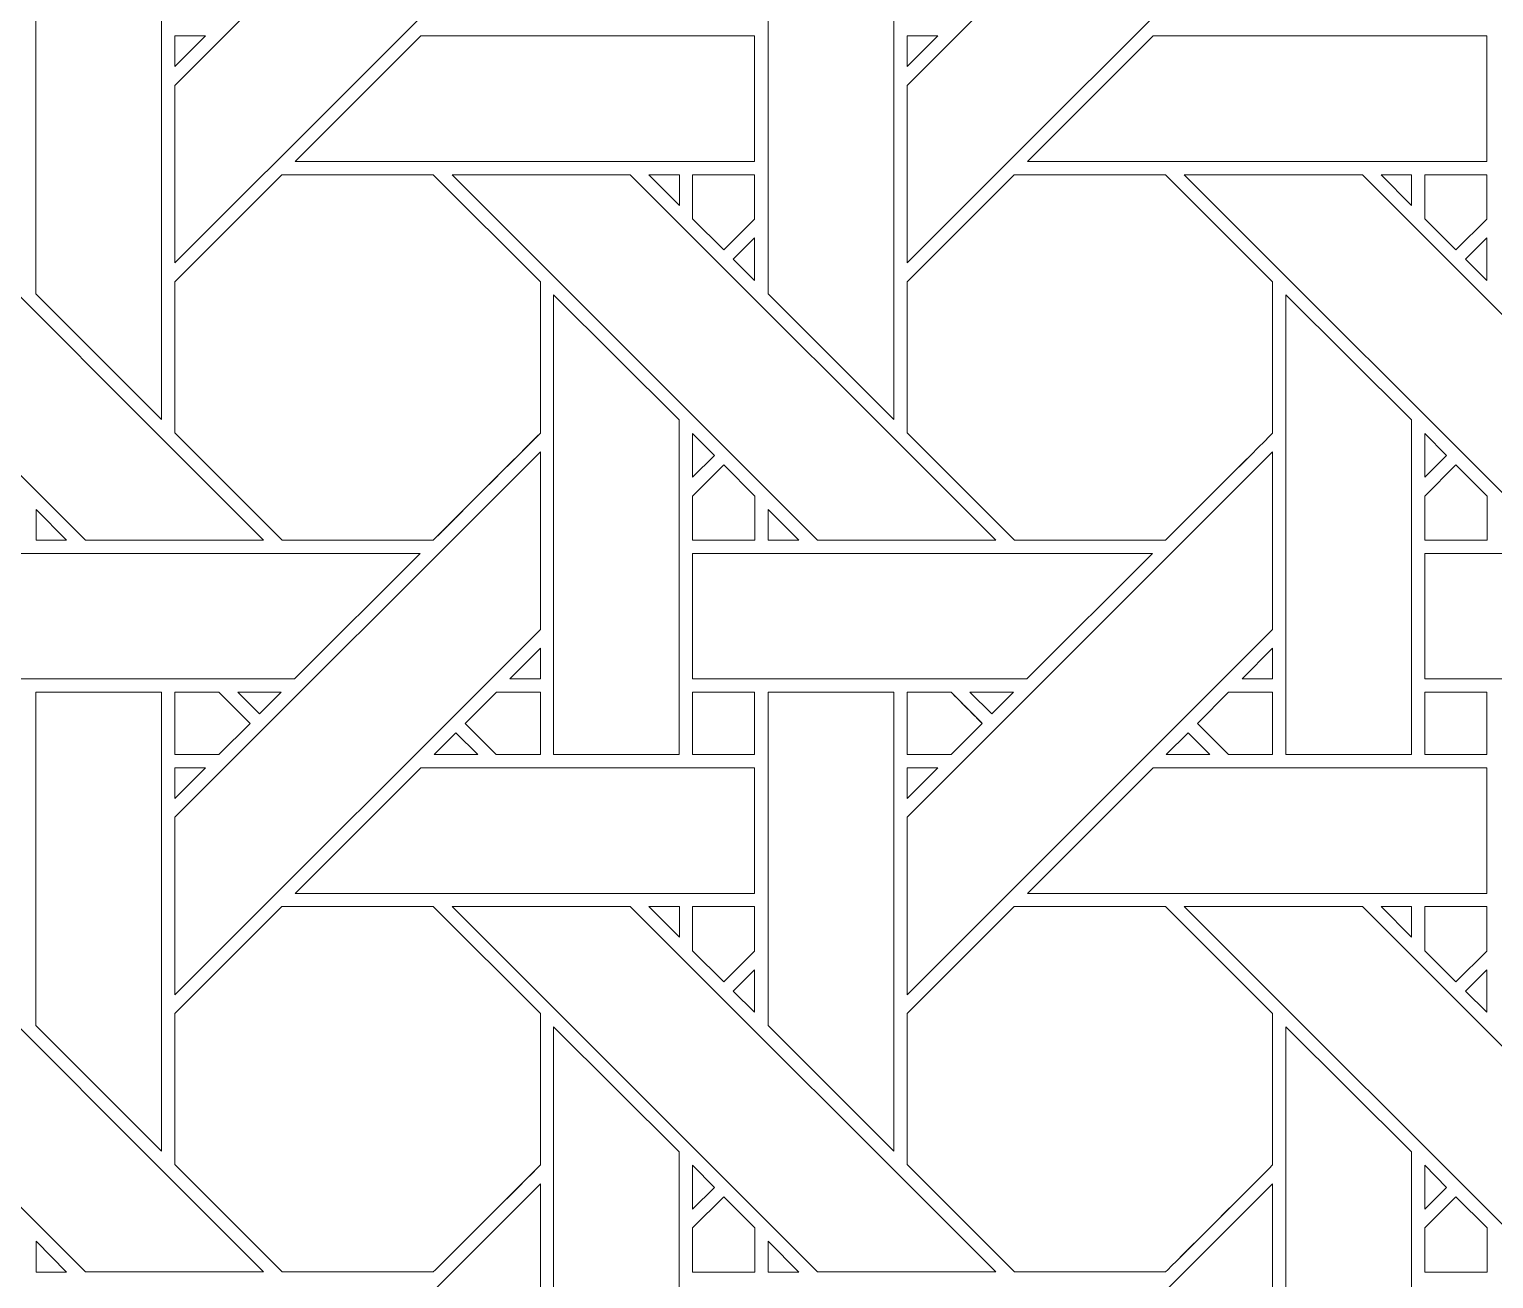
# Model space of a CAD drawing. Header units: inches. Extents: x 4.9 to 19.9, y 3.1 to 15.1.
# Drawn here: x 6.739 to 8.637, y 7.426 to 9.046 of the extents above; entities that cross this region are included whole.
import ezdxf

# ---------------------------------------------------------------- set-up
doc = ezdxf.new("R2010")
doc.units = ezdxf.units.IN
doc.header["$MEASUREMENT"] = 0
doc.layers.add('Design', color=7, linetype='Continuous', lineweight=0)

msp = doc.modelspace()

# ---------------------------------------------------------------- linework, layer by layer
at = {"layer": 'Design'}
for points, knots in [([(4.8829, 15.0948), (4.8829, 15.0948), (4.8829, 3.0948), (4.8829, 3.0948), (4.8829, 3.0948), (19.8829, 3.0948), (19.8829, 3.0948), (19.8829, 3.0948), (19.8829, 15.0948), (19.8829, 15.0948), (19.8829, 15.0948), (4.8829, 15.0948), (4.8829, 15.0948)], [0, 0, 0, 0, 1, 1, 1, 2, 2, 2, 3, 3, 3, 4, 4, 4, 4]), ([(5.4052, 14.5679), (5.4052, 14.5679), (5.4052, 3.6216), (5.4052, 3.6216), (5.4052, 3.6216), (19.3605, 3.6216), (19.3605, 3.6216), (19.3605, 3.6216), (19.3605, 14.5679), (19.3605, 14.5679), (19.3605, 14.5679), (5.4052, 14.5679), (5.4052, 14.5679)], [0, 0, 0, 0, 1, 1, 1, 2, 2, 2, 3, 3, 3, 4, 4, 4, 4]), ([(6.928, 8.9731), (6.928, 8.9731), (7.4017, 9.4467), (7.4017, 9.4467), (7.4017, 9.4467), (7.4017, 9.2166), (7.4017, 9.2166), (7.4017, 9.2166), (6.928, 8.743), (6.928, 8.743), (6.928, 8.743), (6.928, 8.9731), (6.928, 8.9731)], [0, 0, 0, 0, 1, 1, 1, 2, 2, 2, 3, 3, 3, 4, 4, 4, 4]), ([(7.8768, 8.9731), (7.8768, 8.9731), (8.3504, 9.4467), (8.3504, 9.4467), (8.3504, 9.4467), (8.3504, 9.2166), (8.3504, 9.2166), (8.3504, 9.2166), (7.8768, 8.743), (7.8768, 8.743), (7.8768, 8.743), (7.8768, 8.9731), (7.8768, 8.9731)], [0, 0, 0, 0, 1, 1, 1, 2, 2, 2, 3, 3, 3, 4, 4, 4, 4]), ([(6.9109, 9.1352), (6.9109, 9.1352), (6.9109, 8.5401), (6.9109, 8.5401), (6.9109, 8.5401), (6.748, 8.703), (6.748, 8.703), (6.748, 8.703), (6.748, 9.1352), (6.748, 9.1352), (6.748, 9.1352), (6.9109, 9.1352), (6.9109, 9.1352)], [0, 0, 0, 0, 1, 1, 1, 2, 2, 2, 3, 3, 3, 4, 4, 4, 4]), ([(7.8596, 9.1352), (7.8596, 9.1352), (7.8596, 8.5401), (7.8596, 8.5401), (7.8596, 8.5401), (7.6967, 8.703), (7.6967, 8.703), (7.6967, 8.703), (7.6967, 9.1352), (7.6967, 9.1352), (7.6967, 9.1352), (7.8596, 9.1352), (7.8596, 9.1352)], [0, 0, 0, 0, 1, 1, 1, 2, 2, 2, 3, 3, 3, 4, 4, 4, 4]), ([(6.9679, 9.0373), (6.9679, 9.0373), (6.928, 8.9974), (6.928, 8.9974), (6.928, 8.9974), (6.928, 9.0373), (6.928, 9.0373), (6.928, 9.0373), (6.9679, 9.0373), (6.9679, 9.0373)], [0, 0, 0, 0, 1, 1, 1, 2, 2, 2, 3, 3, 3, 3]), ([(7.2467, 9.0373), (7.2467, 9.0373), (7.6792, 9.0373), (7.6792, 9.0373), (7.6792, 9.0373), (7.6792, 8.8745), (7.6792, 8.8745), (7.6792, 8.8745), (7.0839, 8.8745), (7.0839, 8.8745), (7.0839, 8.8745), (7.2467, 9.0373), (7.2467, 9.0373)], [0, 0, 0, 0, 1, 1, 1, 2, 2, 2, 3, 3, 3, 4, 4, 4, 4]), ([(7.9166, 9.0373), (7.9166, 9.0373), (7.8768, 8.9975), (7.8768, 8.9975), (7.8768, 8.9975), (7.8768, 9.0373), (7.8768, 9.0373), (7.8768, 9.0373), (7.9166, 9.0373), (7.9166, 9.0373)], [0, 0, 0, 0, 1, 1, 1, 2, 2, 2, 3, 3, 3, 3]), ([(8.1954, 9.0373), (8.1954, 9.0373), (8.6279, 9.0373), (8.6279, 9.0373), (8.6279, 9.0373), (8.6279, 8.8745), (8.6279, 8.8745), (8.6279, 8.8745), (8.0326, 8.8745), (8.0326, 8.8745), (8.0326, 8.8745), (8.1954, 9.0373), (8.1954, 9.0373)], [0, 0, 0, 0, 1, 1, 1, 2, 2, 2, 3, 3, 3, 4, 4, 4, 4]), ([(6.5694, 8.8573), (6.5694, 8.8573), (7.043, 8.3837), (7.043, 8.3837), (7.043, 8.3837), (6.812, 8.3837), (6.812, 8.3837), (6.812, 8.3837), (6.3385, 8.8573), (6.3385, 8.8573), (6.3385, 8.8573), (6.5694, 8.8573), (6.5694, 8.8573)], [0, 0, 0, 0, 1, 1, 1, 2, 2, 2, 3, 3, 3, 4, 4, 4, 4]), ([(7.0667, 8.8573), (7.0667, 8.8573), (7.2629, 8.8573), (7.2629, 8.8573), (7.2629, 8.8573), (7.4016, 8.7186), (7.4016, 8.7186), (7.4016, 8.7186), (7.4016, 8.5224), (7.4016, 8.5224), (7.3838, 8.5044), (7.2719, 8.3927), (7.2629, 8.3837), (7.2629, 8.3837), (7.0672, 8.3837), (7.0672, 8.3837), (7.0672, 8.3837), (6.928, 8.5229), (6.928, 8.5229), (6.928, 8.5229), (6.928, 8.7186), (6.928, 8.7186), (6.928, 8.7186), (7.0667, 8.8573), (7.0667, 8.8573)], [0, 0, 0, 0, 1, 1, 1, 2, 2, 2, 3, 3, 3, 4, 4, 4, 5, 5, 5, 6, 6, 6, 7, 7, 7, 8, 8, 8, 8]), ([(6.928, 8.7186), (6.928, 8.7186), (7.0667, 8.8573), (7.0667, 8.8573), (7.0667, 8.8573), (7.2629, 8.8573), (7.2629, 8.8573), (7.2629, 8.8573), (7.4016, 8.7186), (7.4016, 8.7186), (7.4016, 8.7186), (7.4016, 8.5224), (7.4016, 8.5224), (7.3843, 8.5049), (7.2723, 8.3931), (7.2629, 8.3837), (7.2629, 8.3837), (7.0672, 8.3837), (7.0672, 8.3837), (7.0672, 8.3837), (6.928, 8.5229), (6.928, 8.5229), (6.928, 8.5229), (6.928, 8.7186), (6.928, 8.7186)], [0, 0, 0, 0, 1, 1, 1, 2, 2, 2, 3, 3, 3, 4, 4, 4, 5, 5, 5, 6, 6, 6, 7, 7, 7, 8, 8, 8, 8]), ([(7.5181, 8.8573), (7.5181, 8.8573), (7.9918, 8.3837), (7.9918, 8.3837), (7.9918, 8.3837), (7.7607, 8.3837), (7.7607, 8.3837), (7.7607, 8.3837), (7.2872, 8.8573), (7.2872, 8.8573), (7.2872, 8.8573), (7.5181, 8.8573), (7.5181, 8.8573)], [0, 0, 0, 0, 1, 1, 1, 2, 2, 2, 3, 3, 3, 4, 4, 4, 4]), ([(7.5817, 8.8573), (7.5817, 8.8573), (7.5817, 8.8175), (7.5817, 8.8175), (7.5817, 8.8175), (7.5422, 8.8573), (7.5422, 8.8573), (7.5422, 8.8573), (7.5817, 8.8573), (7.5817, 8.8573)], [0, 0, 0, 0, 1, 1, 1, 2, 2, 2, 3, 3, 3, 3]), ([(7.6791, 8.8573), (7.6791, 8.8573), (7.6791, 8.7997), (7.6791, 8.7997), (7.6791, 8.7997), (7.6392, 8.7598), (7.6392, 8.7598), (7.6392, 8.7598), (7.5988, 8.8001), (7.5988, 8.8001), (7.5988, 8.8001), (7.5988, 8.8573), (7.5988, 8.8573), (7.5988, 8.8573), (7.6791, 8.8573), (7.6791, 8.8573)], [0, 0, 0, 0, 1, 1, 1, 2, 2, 2, 3, 3, 3, 4, 4, 4, 5, 5, 5, 5]), ([(7.6392, 8.7598), (7.6392, 8.7598), (7.5988, 8.8001), (7.5988, 8.8001), (7.5988, 8.8001), (7.5988, 8.8573), (7.5988, 8.8573), (7.5988, 8.8573), (7.6791, 8.8573), (7.6791, 8.8573), (7.6791, 8.8573), (7.6791, 8.7997), (7.6791, 8.7997), (7.6791, 8.7997), (7.6392, 8.7598), (7.6392, 8.7598)], [0, 0, 0, 0, 1, 1, 1, 2, 2, 2, 3, 3, 3, 4, 4, 4, 5, 5, 5, 5]), ([(8.0154, 8.8573), (8.0154, 8.8573), (8.2116, 8.8573), (8.2116, 8.8573), (8.2116, 8.8573), (8.3504, 8.7186), (8.3504, 8.7186), (8.3504, 8.7186), (8.3504, 8.5224), (8.3504, 8.5224), (8.3326, 8.5044), (8.2207, 8.3927), (8.2117, 8.3837), (8.2117, 8.3837), (8.016, 8.3837), (8.016, 8.3837), (8.016, 8.3837), (7.8767, 8.5229), (7.8767, 8.5229), (7.8767, 8.5229), (7.8767, 8.7186), (7.8767, 8.7186), (7.8767, 8.7186), (8.0154, 8.8573), (8.0154, 8.8573)], [0, 0, 0, 0, 1, 1, 1, 2, 2, 2, 3, 3, 3, 4, 4, 4, 5, 5, 5, 6, 6, 6, 7, 7, 7, 8, 8, 8, 8]), ([(7.8767, 8.7186), (7.8767, 8.7186), (8.0154, 8.8573), (8.0154, 8.8573), (8.0154, 8.8573), (8.2116, 8.8573), (8.2116, 8.8573), (8.2116, 8.8573), (8.3504, 8.7186), (8.3504, 8.7186), (8.3504, 8.7186), (8.3504, 8.5224), (8.3504, 8.5224), (8.3324, 8.5042), (8.2205, 8.3925), (8.2117, 8.3837), (8.2117, 8.3837), (8.016, 8.3837), (8.016, 8.3837), (8.016, 8.3837), (7.8767, 8.5229), (7.8767, 8.5229), (7.8767, 8.5229), (7.8767, 8.7186), (7.8767, 8.7186)], [0, 0, 0, 0, 1, 1, 1, 2, 2, 2, 3, 3, 3, 4, 4, 4, 5, 5, 5, 6, 6, 6, 7, 7, 7, 8, 8, 8, 8]), ([(8.4669, 8.8573), (8.4669, 8.8573), (8.9405, 8.3837), (8.9405, 8.3837), (8.9405, 8.3837), (8.7095, 8.3837), (8.7095, 8.3837), (8.7095, 8.3837), (8.2359, 8.8573), (8.2359, 8.8573), (8.2359, 8.8573), (8.4669, 8.8573), (8.4669, 8.8573)], [0, 0, 0, 0, 1, 1, 1, 2, 2, 2, 3, 3, 3, 4, 4, 4, 4]), ([(8.5304, 8.8573), (8.5304, 8.8573), (8.5304, 8.8175), (8.5304, 8.8175), (8.5304, 8.8175), (8.491, 8.8573), (8.491, 8.8573), (8.491, 8.8573), (8.5304, 8.8573), (8.5304, 8.8573)], [0, 0, 0, 0, 1, 1, 1, 2, 2, 2, 3, 3, 3, 3]), ([(8.6278, 8.8573), (8.6278, 8.8573), (8.6278, 8.7997), (8.6278, 8.7997), (8.6278, 8.7997), (8.5879, 8.7598), (8.5879, 8.7598), (8.5879, 8.7598), (8.5476, 8.8001), (8.5476, 8.8001), (8.5476, 8.8001), (8.5476, 8.8573), (8.5476, 8.8573), (8.5476, 8.8573), (8.6278, 8.8573), (8.6278, 8.8573)], [0, 0, 0, 0, 1, 1, 1, 2, 2, 2, 3, 3, 3, 4, 4, 4, 5, 5, 5, 5]), ([(8.5879, 8.7598), (8.5879, 8.7598), (8.5476, 8.8001), (8.5476, 8.8001), (8.5476, 8.8001), (8.5476, 8.8573), (8.5476, 8.8573), (8.5476, 8.8573), (8.6278, 8.8573), (8.6278, 8.8573), (8.6278, 8.8573), (8.6278, 8.7997), (8.6278, 8.7997), (8.6278, 8.7997), (8.5879, 8.7598), (8.5879, 8.7598)], [0, 0, 0, 0, 1, 1, 1, 2, 2, 2, 3, 3, 3, 4, 4, 4, 5, 5, 5, 5]), ([(7.6792, 8.7755), (7.6792, 8.7755), (7.6792, 8.7203), (7.6792, 8.7203), (7.6792, 8.7203), (7.6514, 8.7477), (7.6514, 8.7477), (7.6514, 8.7477), (7.6792, 8.7755), (7.6792, 8.7755)], [0, 0, 0, 0, 1, 1, 1, 2, 2, 2, 3, 3, 3, 3]), ([(8.6279, 8.7755), (8.6279, 8.7755), (8.6279, 8.7203), (8.6279, 8.7203), (8.6279, 8.7203), (8.6001, 8.7477), (8.6001, 8.7477), (8.6001, 8.7477), (8.6279, 8.7755), (8.6279, 8.7755)], [0, 0, 0, 0, 1, 1, 1, 2, 2, 2, 3, 3, 3, 3]), ([(7.5816, 8.5394), (7.5816, 8.5394), (7.5816, 8.1057), (7.5816, 8.1057), (7.5816, 8.1057), (7.4188, 8.1057), (7.4188, 8.1057), (7.4188, 8.1057), (7.4188, 8.7015), (7.4188, 8.7015), (7.4188, 8.7015), (7.5816, 8.5394), (7.5816, 8.5394)], [0, 0, 0, 0, 1, 1, 1, 2, 2, 2, 3, 3, 3, 4, 4, 4, 4]), ([(8.5303, 8.5394), (8.5303, 8.5394), (8.5303, 8.1057), (8.5303, 8.1057), (8.5303, 8.1057), (8.3676, 8.1057), (8.3676, 8.1057), (8.3676, 8.1057), (8.3676, 8.7015), (8.3676, 8.7015), (8.3676, 8.7015), (8.5303, 8.5394), (8.5303, 8.5394)], [0, 0, 0, 0, 1, 1, 1, 2, 2, 2, 3, 3, 3, 4, 4, 4, 4]), ([(7.5989, 8.4651), (7.5989, 8.4651), (7.5989, 8.5219), (7.5989, 8.5219), (7.5989, 8.5219), (7.6271, 8.4933), (7.6271, 8.4933), (7.6271, 8.4933), (7.5989, 8.4651), (7.5989, 8.4651)], [0, 0, 0, 0, 1, 1, 1, 2, 2, 2, 3, 3, 3, 3]), ([(8.5476, 8.4651), (8.5476, 8.4651), (8.5476, 8.5219), (8.5476, 8.5219), (8.5476, 8.5219), (8.5758, 8.4933), (8.5758, 8.4933), (8.5758, 8.4933), (8.5476, 8.4651), (8.5476, 8.4651)], [0, 0, 0, 0, 1, 1, 1, 2, 2, 2, 3, 3, 3, 3]), ([(6.928, 8.0244), (6.928, 8.0244), (7.4017, 8.498), (7.4017, 8.498), (7.4017, 8.498), (7.4017, 8.2679), (7.4017, 8.2679), (7.4017, 8.2679), (6.928, 7.7943), (6.928, 7.7943), (6.928, 7.7943), (6.928, 8.0244), (6.928, 8.0244)], [0, 0, 0, 0, 1, 1, 1, 2, 2, 2, 3, 3, 3, 4, 4, 4, 4]), ([(7.8768, 8.0244), (7.8768, 8.0244), (8.3504, 8.498), (8.3504, 8.498), (8.3504, 8.498), (8.3504, 8.2679), (8.3504, 8.2679), (8.3504, 8.2679), (7.8768, 7.7943), (7.8768, 7.7943), (7.8768, 7.7943), (7.8768, 8.0244), (7.8768, 8.0244)], [0, 0, 0, 0, 1, 1, 1, 2, 2, 2, 3, 3, 3, 4, 4, 4, 4]), ([(7.5989, 8.3834), (7.5989, 8.3834), (7.5989, 8.4407), (7.5989, 8.4407), (7.5989, 8.4407), (7.6392, 8.4811), (7.6392, 8.4811), (7.6392, 8.4811), (7.6795, 8.4407), (7.6795, 8.4407), (7.6795, 8.4407), (7.6795, 8.3834), (7.6795, 8.3834), (7.6795, 8.3834), (7.5989, 8.3834), (7.5989, 8.3834)], [0, 0, 0, 0, 1, 1, 1, 2, 2, 2, 3, 3, 3, 4, 4, 4, 5, 5, 5, 5]), ([(7.6392, 8.4811), (7.6392, 8.4811), (7.6795, 8.4407), (7.6795, 8.4407), (7.6795, 8.4407), (7.6795, 8.3834), (7.6795, 8.3834), (7.6795, 8.3834), (7.5989, 8.3834), (7.5989, 8.3834), (7.5989, 8.3834), (7.5989, 8.4407), (7.5989, 8.4407), (7.5989, 8.4407), (7.6392, 8.4811), (7.6392, 8.4811)], [0, 0, 0, 0, 1, 1, 1, 2, 2, 2, 3, 3, 3, 4, 4, 4, 5, 5, 5, 5]), ([(8.5476, 8.3834), (8.5476, 8.3834), (8.5476, 8.4407), (8.5476, 8.4407), (8.5476, 8.4407), (8.5879, 8.4811), (8.5879, 8.4811), (8.5879, 8.4811), (8.6282, 8.4407), (8.6282, 8.4407), (8.6282, 8.4407), (8.6282, 8.3834), (8.6282, 8.3834), (8.6282, 8.3834), (8.5476, 8.3834), (8.5476, 8.3834)], [0, 0, 0, 0, 1, 1, 1, 2, 2, 2, 3, 3, 3, 4, 4, 4, 5, 5, 5, 5]), ([(8.5879, 8.4811), (8.5879, 8.4811), (8.6282, 8.4407), (8.6282, 8.4407), (8.6282, 8.4407), (8.6282, 8.3834), (8.6282, 8.3834), (8.6282, 8.3834), (8.5476, 8.3834), (8.5476, 8.3834), (8.5476, 8.3834), (8.5476, 8.4407), (8.5476, 8.4407), (8.5476, 8.4407), (8.5879, 8.4811), (8.5879, 8.4811)], [0, 0, 0, 0, 1, 1, 1, 2, 2, 2, 3, 3, 3, 4, 4, 4, 5, 5, 5, 5]), ([(6.7481, 8.3837), (6.7481, 8.3837), (6.7481, 8.4235), (6.7481, 8.4235), (6.7481, 8.4235), (6.7878, 8.3837), (6.7878, 8.3837), (6.7878, 8.3837), (6.7481, 8.3837), (6.7481, 8.3837)], [0, 0, 0, 0, 1, 1, 1, 2, 2, 2, 3, 3, 3, 3]), ([(7.6968, 8.3837), (7.6968, 8.3837), (7.6968, 8.4235), (7.6968, 8.4235), (7.6968, 8.4235), (7.7365, 8.3837), (7.7365, 8.3837), (7.7365, 8.3837), (7.6968, 8.3837), (7.6968, 8.3837)], [0, 0, 0, 0, 1, 1, 1, 2, 2, 2, 3, 3, 3, 3]), ([(6.6502, 8.2037), (6.6502, 8.2037), (6.6502, 8.3664), (6.6502, 8.3664), (6.6502, 8.3664), (7.2459, 8.3664), (7.2459, 8.3664), (7.2459, 8.3664), (7.0832, 8.2037), (7.0832, 8.2037), (7.0832, 8.2037), (6.6502, 8.2037), (6.6502, 8.2037)], [0, 0, 0, 0, 1, 1, 1, 2, 2, 2, 3, 3, 3, 4, 4, 4, 4]), ([(7.5989, 8.2037), (7.5989, 8.2037), (7.5989, 8.3664), (7.5989, 8.3664), (7.5989, 8.3664), (8.1946, 8.3664), (8.1946, 8.3664), (8.1946, 8.3664), (8.0319, 8.2037), (8.0319, 8.2037), (8.0319, 8.2037), (7.5989, 8.2037), (7.5989, 8.2037)], [0, 0, 0, 0, 1, 1, 1, 2, 2, 2, 3, 3, 3, 4, 4, 4, 4]), ([(8.5476, 8.2037), (8.5476, 8.2037), (8.5476, 8.3664), (8.5476, 8.3664), (8.5476, 8.3664), (9.1433, 8.3664), (9.1433, 8.3664), (9.1433, 8.3664), (8.9806, 8.2037), (8.9806, 8.2037), (8.9806, 8.2037), (8.5476, 8.2037), (8.5476, 8.2037)], [0, 0, 0, 0, 1, 1, 1, 2, 2, 2, 3, 3, 3, 4, 4, 4, 4]), ([(7.3619, 8.2038), (7.3619, 8.2038), (7.4017, 8.2435), (7.4017, 8.2435), (7.4017, 8.2435), (7.4017, 8.2038), (7.4017, 8.2038), (7.4017, 8.2038), (7.3619, 8.2038), (7.3619, 8.2038)], [0, 0, 0, 0, 1, 1, 1, 2, 2, 2, 3, 3, 3, 3]), ([(8.3107, 8.2038), (8.3107, 8.2038), (8.3504, 8.2435), (8.3504, 8.2435), (8.3504, 8.2435), (8.3504, 8.2038), (8.3504, 8.2038), (8.3504, 8.2038), (8.3107, 8.2038), (8.3107, 8.2038)], [0, 0, 0, 0, 1, 1, 1, 2, 2, 2, 3, 3, 3, 3]), ([(6.9109, 8.1865), (6.9109, 8.1865), (6.9109, 7.5914), (6.9109, 7.5914), (6.9109, 7.5914), (6.748, 7.7543), (6.748, 7.7543), (6.748, 7.7543), (6.748, 8.1865), (6.748, 8.1865), (6.748, 8.1865), (6.9109, 8.1865), (6.9109, 8.1865)], [0, 0, 0, 0, 1, 1, 1, 2, 2, 2, 3, 3, 3, 4, 4, 4, 4]), ([(6.985, 8.1865), (6.9902, 8.1813), (7.021, 8.1505), (7.0254, 8.1461), (7.0254, 8.1461), (6.985, 8.1057), (6.985, 8.1057), (6.985, 8.1057), (6.928, 8.1057), (6.928, 8.1057), (6.928, 8.1057), (6.928, 8.1865), (6.928, 8.1865), (6.928, 8.1865), (6.985, 8.1865), (6.985, 8.1865)], [0, 0, 0, 0, 1, 1, 1, 2, 2, 2, 3, 3, 3, 4, 4, 4, 5, 5, 5, 5]), ([(7.011, 8.1605), (7.011, 8.1605), (7.0254, 8.1461), (7.0254, 8.1461), (7.0254, 8.1461), (6.985, 8.1057), (6.985, 8.1057), (6.985, 8.1057), (6.928, 8.1057), (6.928, 8.1057), (6.928, 8.1057), (6.928, 8.1865), (6.928, 8.1865), (6.928, 8.1865), (6.985, 8.1865), (6.985, 8.1865), (6.9907, 8.1809), (7.0014, 8.1702), (7.011, 8.1605)], [0, 0, 0, 0, 1, 1, 1, 2, 2, 2, 3, 3, 3, 4, 4, 4, 5, 5, 5, 6, 6, 6, 6]), ([(7.0095, 8.1865), (7.0095, 8.1865), (7.0659, 8.1865), (7.0659, 8.1865), (7.0659, 8.1865), (7.0376, 8.1583), (7.0376, 8.1583), (7.0376, 8.1583), (7.0095, 8.1865), (7.0095, 8.1865)], [0, 0, 0, 0, 1, 1, 1, 2, 2, 2, 3, 3, 3, 3]), ([(7.3445, 8.1057), (7.3445, 8.1057), (7.3042, 8.1461), (7.3042, 8.1461), (7.3042, 8.1461), (7.3446, 8.1865), (7.3446, 8.1865), (7.3446, 8.1865), (7.4017, 8.1865), (7.4017, 8.1865), (7.4017, 8.1865), (7.4017, 8.1057), (7.4017, 8.1057), (7.4017, 8.1057), (7.3445, 8.1057), (7.3445, 8.1057)], [0, 0, 0, 0, 1, 1, 1, 2, 2, 2, 3, 3, 3, 4, 4, 4, 5, 5, 5, 5]), ([(7.3042, 8.1461), (7.3042, 8.1461), (7.3446, 8.1865), (7.3446, 8.1865), (7.3446, 8.1865), (7.4017, 8.1865), (7.4017, 8.1865), (7.4017, 8.1865), (7.4017, 8.1057), (7.4017, 8.1057), (7.4017, 8.1057), (7.3445, 8.1057), (7.3445, 8.1057), (7.3445, 8.1057), (7.3042, 8.1461), (7.3042, 8.1461)], [0, 0, 0, 0, 1, 1, 1, 2, 2, 2, 3, 3, 3, 4, 4, 4, 5, 5, 5, 5]), ([(7.5989, 8.1057), (7.5989, 8.1057), (7.5989, 8.1865), (7.5989, 8.1865), (7.5989, 8.1865), (7.6791, 8.1865), (7.6791, 8.1865), (7.6791, 8.1865), (7.6791, 8.1057), (7.6791, 8.1057), (7.6791, 8.1057), (7.5989, 8.1057), (7.5989, 8.1057)], [0, 0, 0, 0, 1, 1, 1, 2, 2, 2, 3, 3, 3, 4, 4, 4, 4]), ([(7.5989, 8.1865), (7.5989, 8.1865), (7.6791, 8.1865), (7.6791, 8.1865), (7.6791, 8.1865), (7.6791, 8.1057), (7.6791, 8.1057), (7.6791, 8.1057), (7.5989, 8.1057), (7.5989, 8.1057), (7.5989, 8.1057), (7.5989, 8.1865), (7.5989, 8.1865)], [0, 0, 0, 0, 1, 1, 1, 2, 2, 2, 3, 3, 3, 4, 4, 4, 4]), ([(7.8596, 8.1865), (7.8596, 8.1865), (7.8596, 7.5914), (7.8596, 7.5914), (7.8596, 7.5914), (7.6967, 7.7543), (7.6967, 7.7543), (7.6967, 7.7543), (7.6967, 8.1865), (7.6967, 8.1865), (7.6967, 8.1865), (7.8596, 8.1865), (7.8596, 8.1865)], [0, 0, 0, 0, 1, 1, 1, 2, 2, 2, 3, 3, 3, 4, 4, 4, 4]), ([(7.9338, 8.1865), (7.9389, 8.1813), (7.9697, 8.1505), (7.9741, 8.1461), (7.9741, 8.1461), (7.9337, 8.1057), (7.9337, 8.1057), (7.9337, 8.1057), (7.8767, 8.1057), (7.8767, 8.1057), (7.8767, 8.1057), (7.8767, 8.1865), (7.8767, 8.1865), (7.8767, 8.1865), (7.9338, 8.1865), (7.9338, 8.1865)], [0, 0, 0, 0, 1, 1, 1, 2, 2, 2, 3, 3, 3, 4, 4, 4, 5, 5, 5, 5]), ([(7.959, 8.1613), (7.959, 8.1613), (7.9741, 8.1461), (7.9741, 8.1461), (7.9741, 8.1461), (7.9337, 8.1057), (7.9337, 8.1057), (7.9337, 8.1057), (7.8767, 8.1057), (7.8767, 8.1057), (7.8767, 8.1057), (7.8767, 8.1865), (7.8767, 8.1865), (7.8767, 8.1865), (7.9338, 8.1865), (7.9338, 8.1865), (7.9393, 8.181), (7.9495, 8.1708), (7.959, 8.1613)], [0, 0, 0, 0, 1, 1, 1, 2, 2, 2, 3, 3, 3, 4, 4, 4, 5, 5, 5, 6, 6, 6, 6]), ([(7.9582, 8.1865), (7.9582, 8.1865), (8.0147, 8.1865), (8.0147, 8.1865), (8.0147, 8.1865), (7.9864, 8.1583), (7.9864, 8.1583), (7.9864, 8.1583), (7.9582, 8.1865), (7.9582, 8.1865)], [0, 0, 0, 0, 1, 1, 1, 2, 2, 2, 3, 3, 3, 3]), ([(8.3504, 8.1865), (8.3504, 8.1865), (8.3504, 8.1057), (8.3504, 8.1057), (8.3504, 8.1057), (8.2933, 8.1057), (8.2933, 8.1057), (8.2933, 8.1057), (8.2529, 8.1461), (8.2529, 8.1461), (8.2529, 8.1461), (8.2933, 8.1865), (8.2933, 8.1865), (8.2933, 8.1865), (8.3504, 8.1865), (8.3504, 8.1865)], [0, 0, 0, 0, 1, 1, 1, 2, 2, 2, 3, 3, 3, 4, 4, 4, 5, 5, 5, 5]), ([(8.2529, 8.1461), (8.2529, 8.1461), (8.2933, 8.1865), (8.2933, 8.1865), (8.2933, 8.1865), (8.3504, 8.1865), (8.3504, 8.1865), (8.3504, 8.1865), (8.3504, 8.1057), (8.3504, 8.1057), (8.3504, 8.1057), (8.2933, 8.1057), (8.2933, 8.1057), (8.2933, 8.1057), (8.2529, 8.1461), (8.2529, 8.1461)], [0, 0, 0, 0, 1, 1, 1, 2, 2, 2, 3, 3, 3, 4, 4, 4, 5, 5, 5, 5]), ([(8.6278, 8.1057), (8.6278, 8.1057), (8.5476, 8.1057), (8.5476, 8.1057), (8.5476, 8.1057), (8.5476, 8.1865), (8.5476, 8.1865), (8.5476, 8.1865), (8.6278, 8.1865), (8.6278, 8.1865), (8.6278, 8.1865), (8.6278, 8.1057), (8.6278, 8.1057)], [0, 0, 0, 0, 1, 1, 1, 2, 2, 2, 3, 3, 3, 4, 4, 4, 4]), ([(8.5476, 8.1865), (8.5476, 8.1865), (8.6278, 8.1865), (8.6278, 8.1865), (8.6278, 8.1865), (8.6278, 8.1057), (8.6278, 8.1057), (8.6278, 8.1057), (8.5476, 8.1057), (8.5476, 8.1057), (8.5476, 8.1057), (8.5476, 8.1865), (8.5476, 8.1865)], [0, 0, 0, 0, 1, 1, 1, 2, 2, 2, 3, 3, 3, 4, 4, 4, 4]), ([(7.3204, 8.1057), (7.3204, 8.1057), (7.2639, 8.1057), (7.2639, 8.1057), (7.2639, 8.1057), (7.2921, 8.1339), (7.2921, 8.1339), (7.2921, 8.1339), (7.3204, 8.1057), (7.3204, 8.1057)], [0, 0, 0, 0, 1, 1, 1, 2, 2, 2, 3, 3, 3, 3]), ([(8.2691, 8.1057), (8.2691, 8.1057), (8.2126, 8.1057), (8.2126, 8.1057), (8.2126, 8.1057), (8.2408, 8.1339), (8.2408, 8.1339), (8.2408, 8.1339), (8.2691, 8.1057), (8.2691, 8.1057)], [0, 0, 0, 0, 1, 1, 1, 2, 2, 2, 3, 3, 3, 3]), ([(6.9679, 8.0885), (6.9679, 8.0885), (6.928, 8.0487), (6.928, 8.0487), (6.928, 8.0487), (6.928, 8.0885), (6.928, 8.0885), (6.928, 8.0885), (6.9679, 8.0885), (6.9679, 8.0885)], [0, 0, 0, 0, 1, 1, 1, 2, 2, 2, 3, 3, 3, 3]), ([(7.2467, 8.0885), (7.2467, 8.0885), (7.6792, 8.0885), (7.6792, 8.0885), (7.6792, 8.0885), (7.6792, 7.9257), (7.6792, 7.9257), (7.6792, 7.9257), (7.0839, 7.9257), (7.0839, 7.9257), (7.0839, 7.9257), (7.2467, 8.0885), (7.2467, 8.0885)], [0, 0, 0, 0, 1, 1, 1, 2, 2, 2, 3, 3, 3, 4, 4, 4, 4]), ([(7.9166, 8.0885), (7.9166, 8.0885), (7.8768, 8.0487), (7.8768, 8.0487), (7.8768, 8.0487), (7.8768, 8.0885), (7.8768, 8.0885), (7.8768, 8.0885), (7.9166, 8.0885), (7.9166, 8.0885)], [0, 0, 0, 0, 1, 1, 1, 2, 2, 2, 3, 3, 3, 3]), ([(8.1954, 8.0885), (8.1954, 8.0885), (8.6279, 8.0885), (8.6279, 8.0885), (8.6279, 8.0885), (8.6279, 7.9257), (8.6279, 7.9257), (8.6279, 7.9257), (8.0326, 7.9257), (8.0326, 7.9257), (8.0326, 7.9257), (8.1954, 8.0885), (8.1954, 8.0885)], [0, 0, 0, 0, 1, 1, 1, 2, 2, 2, 3, 3, 3, 4, 4, 4, 4]), ([(6.5694, 7.9086), (6.5694, 7.9086), (7.043, 7.435), (7.043, 7.435), (7.043, 7.435), (6.812, 7.435), (6.812, 7.435), (6.812, 7.435), (6.3385, 7.9086), (6.3385, 7.9086), (6.3385, 7.9086), (6.5694, 7.9086), (6.5694, 7.9086)], [0, 0, 0, 0, 1, 1, 1, 2, 2, 2, 3, 3, 3, 4, 4, 4, 4]), ([(7.0667, 7.9086), (7.0667, 7.9086), (7.2629, 7.9086), (7.2629, 7.9086), (7.2629, 7.9086), (7.4016, 7.7699), (7.4016, 7.7699), (7.4016, 7.7699), (7.4016, 7.5737), (7.4016, 7.5737), (7.3838, 7.5557), (7.2719, 7.444), (7.2629, 7.435), (7.2629, 7.435), (7.0672, 7.435), (7.0672, 7.435), (7.0672, 7.435), (6.928, 7.5742), (6.928, 7.5742), (6.928, 7.5742), (6.928, 7.7699), (6.928, 7.7699), (6.928, 7.7699), (7.0667, 7.9086), (7.0667, 7.9086)], [0, 0, 0, 0, 1, 1, 1, 2, 2, 2, 3, 3, 3, 4, 4, 4, 5, 5, 5, 6, 6, 6, 7, 7, 7, 8, 8, 8, 8]), ([(6.928, 7.7699), (6.928, 7.7699), (7.0667, 7.9086), (7.0667, 7.9086), (7.0667, 7.9086), (7.2629, 7.9086), (7.2629, 7.9086), (7.2629, 7.9086), (7.4016, 7.7699), (7.4016, 7.7699), (7.4016, 7.7699), (7.4016, 7.5737), (7.4016, 7.5737), (7.3834, 7.5553), (7.2716, 7.4436), (7.2629, 7.435), (7.2629, 7.435), (7.0672, 7.435), (7.0672, 7.435), (7.0672, 7.435), (6.928, 7.5742), (6.928, 7.5742), (6.928, 7.5742), (6.928, 7.7699), (6.928, 7.7699)], [0, 0, 0, 0, 1, 1, 1, 2, 2, 2, 3, 3, 3, 4, 4, 4, 5, 5, 5, 6, 6, 6, 7, 7, 7, 8, 8, 8, 8]), ([(7.5181, 7.9086), (7.5181, 7.9086), (7.9918, 7.435), (7.9918, 7.435), (7.9918, 7.435), (7.7607, 7.435), (7.7607, 7.435), (7.7607, 7.435), (7.2872, 7.9086), (7.2872, 7.9086), (7.2872, 7.9086), (7.5181, 7.9086), (7.5181, 7.9086)], [0, 0, 0, 0, 1, 1, 1, 2, 2, 2, 3, 3, 3, 4, 4, 4, 4]), ([(7.5817, 7.9086), (7.5817, 7.9086), (7.5817, 7.8688), (7.5817, 7.8688), (7.5817, 7.8688), (7.5422, 7.9086), (7.5422, 7.9086), (7.5422, 7.9086), (7.5817, 7.9086), (7.5817, 7.9086)], [0, 0, 0, 0, 1, 1, 1, 2, 2, 2, 3, 3, 3, 3]), ([(7.6791, 7.9086), (7.6791, 7.9086), (7.6791, 7.851), (7.6791, 7.851), (7.6791, 7.851), (7.6392, 7.8111), (7.6392, 7.8111), (7.6392, 7.8111), (7.5988, 7.8514), (7.5988, 7.8514), (7.5988, 7.8514), (7.5988, 7.9086), (7.5988, 7.9086), (7.5988, 7.9086), (7.6791, 7.9086), (7.6791, 7.9086)], [0, 0, 0, 0, 1, 1, 1, 2, 2, 2, 3, 3, 3, 4, 4, 4, 5, 5, 5, 5]), ([(7.6392, 7.8111), (7.6392, 7.8111), (7.5988, 7.8514), (7.5988, 7.8514), (7.5988, 7.8514), (7.5988, 7.9086), (7.5988, 7.9086), (7.5988, 7.9086), (7.6791, 7.9086), (7.6791, 7.9086), (7.6791, 7.9086), (7.6791, 7.851), (7.6791, 7.851), (7.6791, 7.851), (7.6392, 7.8111), (7.6392, 7.8111)], [0, 0, 0, 0, 1, 1, 1, 2, 2, 2, 3, 3, 3, 4, 4, 4, 5, 5, 5, 5]), ([(8.0154, 7.9086), (8.0154, 7.9086), (8.2116, 7.9086), (8.2116, 7.9086), (8.2116, 7.9086), (8.3504, 7.7699), (8.3504, 7.7699), (8.3504, 7.7699), (8.3504, 7.5737), (8.3504, 7.5737), (8.3326, 7.5557), (8.2207, 7.444), (8.2117, 7.435), (8.2117, 7.435), (8.016, 7.435), (8.016, 7.435), (8.016, 7.435), (7.8767, 7.5742), (7.8767, 7.5742), (7.8767, 7.5742), (7.8767, 7.7699), (7.8767, 7.7699), (7.8767, 7.7699), (8.0154, 7.9086), (8.0154, 7.9086)], [0, 0, 0, 0, 1, 1, 1, 2, 2, 2, 3, 3, 3, 4, 4, 4, 5, 5, 5, 6, 6, 6, 7, 7, 7, 8, 8, 8, 8]), ([(7.8767, 7.7699), (7.8767, 7.7699), (8.0154, 7.9086), (8.0154, 7.9086), (8.0154, 7.9086), (8.2116, 7.9086), (8.2116, 7.9086), (8.2116, 7.9086), (8.3504, 7.7699), (8.3504, 7.7699), (8.3504, 7.7699), (8.3504, 7.5737), (8.3504, 7.5737), (8.3324, 7.5555), (8.2205, 7.4438), (8.2117, 7.435), (8.2117, 7.435), (8.016, 7.435), (8.016, 7.435), (8.016, 7.435), (7.8767, 7.5742), (7.8767, 7.5742), (7.8767, 7.5742), (7.8767, 7.7699), (7.8767, 7.7699)], [0, 0, 0, 0, 1, 1, 1, 2, 2, 2, 3, 3, 3, 4, 4, 4, 5, 5, 5, 6, 6, 6, 7, 7, 7, 8, 8, 8, 8]), ([(8.4669, 7.9086), (8.4669, 7.9086), (8.9405, 7.435), (8.9405, 7.435), (8.9405, 7.435), (8.7095, 7.435), (8.7095, 7.435), (8.7095, 7.435), (8.2359, 7.9086), (8.2359, 7.9086), (8.2359, 7.9086), (8.4669, 7.9086), (8.4669, 7.9086)], [0, 0, 0, 0, 1, 1, 1, 2, 2, 2, 3, 3, 3, 4, 4, 4, 4]), ([(8.5304, 7.9086), (8.5304, 7.9086), (8.5304, 7.8688), (8.5304, 7.8688), (8.5304, 7.8688), (8.491, 7.9086), (8.491, 7.9086), (8.491, 7.9086), (8.5304, 7.9086), (8.5304, 7.9086)], [0, 0, 0, 0, 1, 1, 1, 2, 2, 2, 3, 3, 3, 3]), ([(8.6278, 7.9086), (8.6278, 7.9086), (8.6278, 7.851), (8.6278, 7.851), (8.6278, 7.851), (8.5879, 7.8111), (8.5879, 7.8111), (8.5879, 7.8111), (8.5476, 7.8514), (8.5476, 7.8514), (8.5476, 7.8514), (8.5476, 7.9086), (8.5476, 7.9086), (8.5476, 7.9086), (8.6278, 7.9086), (8.6278, 7.9086)], [0, 0, 0, 0, 1, 1, 1, 2, 2, 2, 3, 3, 3, 4, 4, 4, 5, 5, 5, 5]), ([(8.5879, 7.8111), (8.5879, 7.8111), (8.5476, 7.8514), (8.5476, 7.8514), (8.5476, 7.8514), (8.5476, 7.9086), (8.5476, 7.9086), (8.5476, 7.9086), (8.6278, 7.9086), (8.6278, 7.9086), (8.6278, 7.9086), (8.6278, 7.851), (8.6278, 7.851), (8.6278, 7.851), (8.5879, 7.8111), (8.5879, 7.8111)], [0, 0, 0, 0, 1, 1, 1, 2, 2, 2, 3, 3, 3, 4, 4, 4, 5, 5, 5, 5]), ([(7.6792, 7.8268), (7.6792, 7.8268), (7.6792, 7.7716), (7.6792, 7.7716), (7.6792, 7.7716), (7.6514, 7.799), (7.6514, 7.799), (7.6514, 7.799), (7.6792, 7.8268), (7.6792, 7.8268)], [0, 0, 0, 0, 1, 1, 1, 2, 2, 2, 3, 3, 3, 3]), ([(8.6279, 7.8268), (8.6279, 7.8268), (8.6279, 7.7716), (8.6279, 7.7716), (8.6279, 7.7716), (8.6001, 7.799), (8.6001, 7.799), (8.6001, 7.799), (8.6279, 7.8268), (8.6279, 7.8268)], [0, 0, 0, 0, 1, 1, 1, 2, 2, 2, 3, 3, 3, 3]), ([(7.5816, 7.5906), (7.5816, 7.5906), (7.5816, 7.157), (7.5816, 7.157), (7.5816, 7.157), (7.4188, 7.157), (7.4188, 7.157), (7.4188, 7.157), (7.4188, 7.7528), (7.4188, 7.7528), (7.4188, 7.7528), (7.5816, 7.5906), (7.5816, 7.5906)], [0, 0, 0, 0, 1, 1, 1, 2, 2, 2, 3, 3, 3, 4, 4, 4, 4]), ([(8.5303, 7.5906), (8.5303, 7.5906), (8.5303, 7.157), (8.5303, 7.157), (8.5303, 7.157), (8.3676, 7.157), (8.3676, 7.157), (8.3676, 7.157), (8.3676, 7.7528), (8.3676, 7.7528), (8.3676, 7.7528), (8.5303, 7.5906), (8.5303, 7.5906)], [0, 0, 0, 0, 1, 1, 1, 2, 2, 2, 3, 3, 3, 4, 4, 4, 4]), ([(7.5989, 7.5164), (7.5989, 7.5164), (7.5989, 7.5732), (7.5989, 7.5732), (7.5989, 7.5732), (7.6271, 7.5446), (7.6271, 7.5446), (7.6271, 7.5446), (7.5989, 7.5164), (7.5989, 7.5164)], [0, 0, 0, 0, 1, 1, 1, 2, 2, 2, 3, 3, 3, 3]), ([(8.5476, 7.5164), (8.5476, 7.5164), (8.5476, 7.5732), (8.5476, 7.5732), (8.5476, 7.5732), (8.5758, 7.5446), (8.5758, 7.5446), (8.5758, 7.5446), (8.5476, 7.5164), (8.5476, 7.5164)], [0, 0, 0, 0, 1, 1, 1, 2, 2, 2, 3, 3, 3, 3]), ([(6.928, 7.0756), (6.928, 7.0756), (7.4017, 7.5492), (7.4017, 7.5492), (7.4017, 7.5492), (7.4017, 7.3192), (7.4017, 7.3192), (7.4017, 7.3192), (6.928, 6.8455), (6.928, 6.8455), (6.928, 6.8455), (6.928, 7.0756), (6.928, 7.0756)], [0, 0, 0, 0, 1, 1, 1, 2, 2, 2, 3, 3, 3, 4, 4, 4, 4]), ([(7.8768, 7.0756), (7.8768, 7.0756), (8.3504, 7.5492), (8.3504, 7.5492), (8.3504, 7.5492), (8.3504, 7.3192), (8.3504, 7.3192), (8.3504, 7.3192), (7.8768, 6.8455), (7.8768, 6.8455), (7.8768, 6.8455), (7.8768, 7.0756), (7.8768, 7.0756)], [0, 0, 0, 0, 1, 1, 1, 2, 2, 2, 3, 3, 3, 4, 4, 4, 4]), ([(7.5989, 7.4347), (7.5989, 7.4347), (7.5989, 7.492), (7.5989, 7.492), (7.5989, 7.492), (7.6392, 7.5323), (7.6392, 7.5323), (7.6392, 7.5323), (7.6795, 7.492), (7.6795, 7.492), (7.6795, 7.492), (7.6795, 7.4347), (7.6795, 7.4347), (7.6795, 7.4347), (7.5989, 7.4347), (7.5989, 7.4347)], [0, 0, 0, 0, 1, 1, 1, 2, 2, 2, 3, 3, 3, 4, 4, 4, 5, 5, 5, 5]), ([(7.6392, 7.5323), (7.6392, 7.5323), (7.6795, 7.492), (7.6795, 7.492), (7.6795, 7.492), (7.6795, 7.4347), (7.6795, 7.4347), (7.6795, 7.4347), (7.5989, 7.4347), (7.5989, 7.4347), (7.5989, 7.4347), (7.5989, 7.492), (7.5989, 7.492), (7.5989, 7.492), (7.6392, 7.5323), (7.6392, 7.5323)], [0, 0, 0, 0, 1, 1, 1, 2, 2, 2, 3, 3, 3, 4, 4, 4, 5, 5, 5, 5]), ([(8.5476, 7.4347), (8.5476, 7.4347), (8.5476, 7.492), (8.5476, 7.492), (8.5476, 7.492), (8.5879, 7.5323), (8.5879, 7.5323), (8.5879, 7.5323), (8.6282, 7.492), (8.6282, 7.492), (8.6282, 7.492), (8.6282, 7.4347), (8.6282, 7.4347), (8.6282, 7.4347), (8.5476, 7.4347), (8.5476, 7.4347)], [0, 0, 0, 0, 1, 1, 1, 2, 2, 2, 3, 3, 3, 4, 4, 4, 5, 5, 5, 5]), ([(8.5879, 7.5323), (8.5879, 7.5323), (8.6282, 7.492), (8.6282, 7.492), (8.6282, 7.492), (8.6282, 7.4347), (8.6282, 7.4347), (8.6282, 7.4347), (8.5476, 7.4347), (8.5476, 7.4347), (8.5476, 7.4347), (8.5476, 7.492), (8.5476, 7.492), (8.5476, 7.492), (8.5879, 7.5323), (8.5879, 7.5323)], [0, 0, 0, 0, 1, 1, 1, 2, 2, 2, 3, 3, 3, 4, 4, 4, 5, 5, 5, 5]), ([(6.7481, 7.4349), (6.7481, 7.4349), (6.7481, 7.4747), (6.7481, 7.4747), (6.7481, 7.4747), (6.7878, 7.4349), (6.7878, 7.4349), (6.7878, 7.4349), (6.7481, 7.4349), (6.7481, 7.4349)], [0, 0, 0, 0, 1, 1, 1, 2, 2, 2, 3, 3, 3, 3]), ([(7.6968, 7.4349), (7.6968, 7.4349), (7.6968, 7.4747), (7.6968, 7.4747), (7.6968, 7.4747), (7.7365, 7.4349), (7.7365, 7.4349), (7.7365, 7.4349), (7.6968, 7.4349), (7.6968, 7.4349)], [0, 0, 0, 0, 1, 1, 1, 2, 2, 2, 3, 3, 3, 3])]:
    msp.add_open_spline(points, degree=3, knots=knots, dxfattribs=at)

doc.saveas('drawing.dxf')
